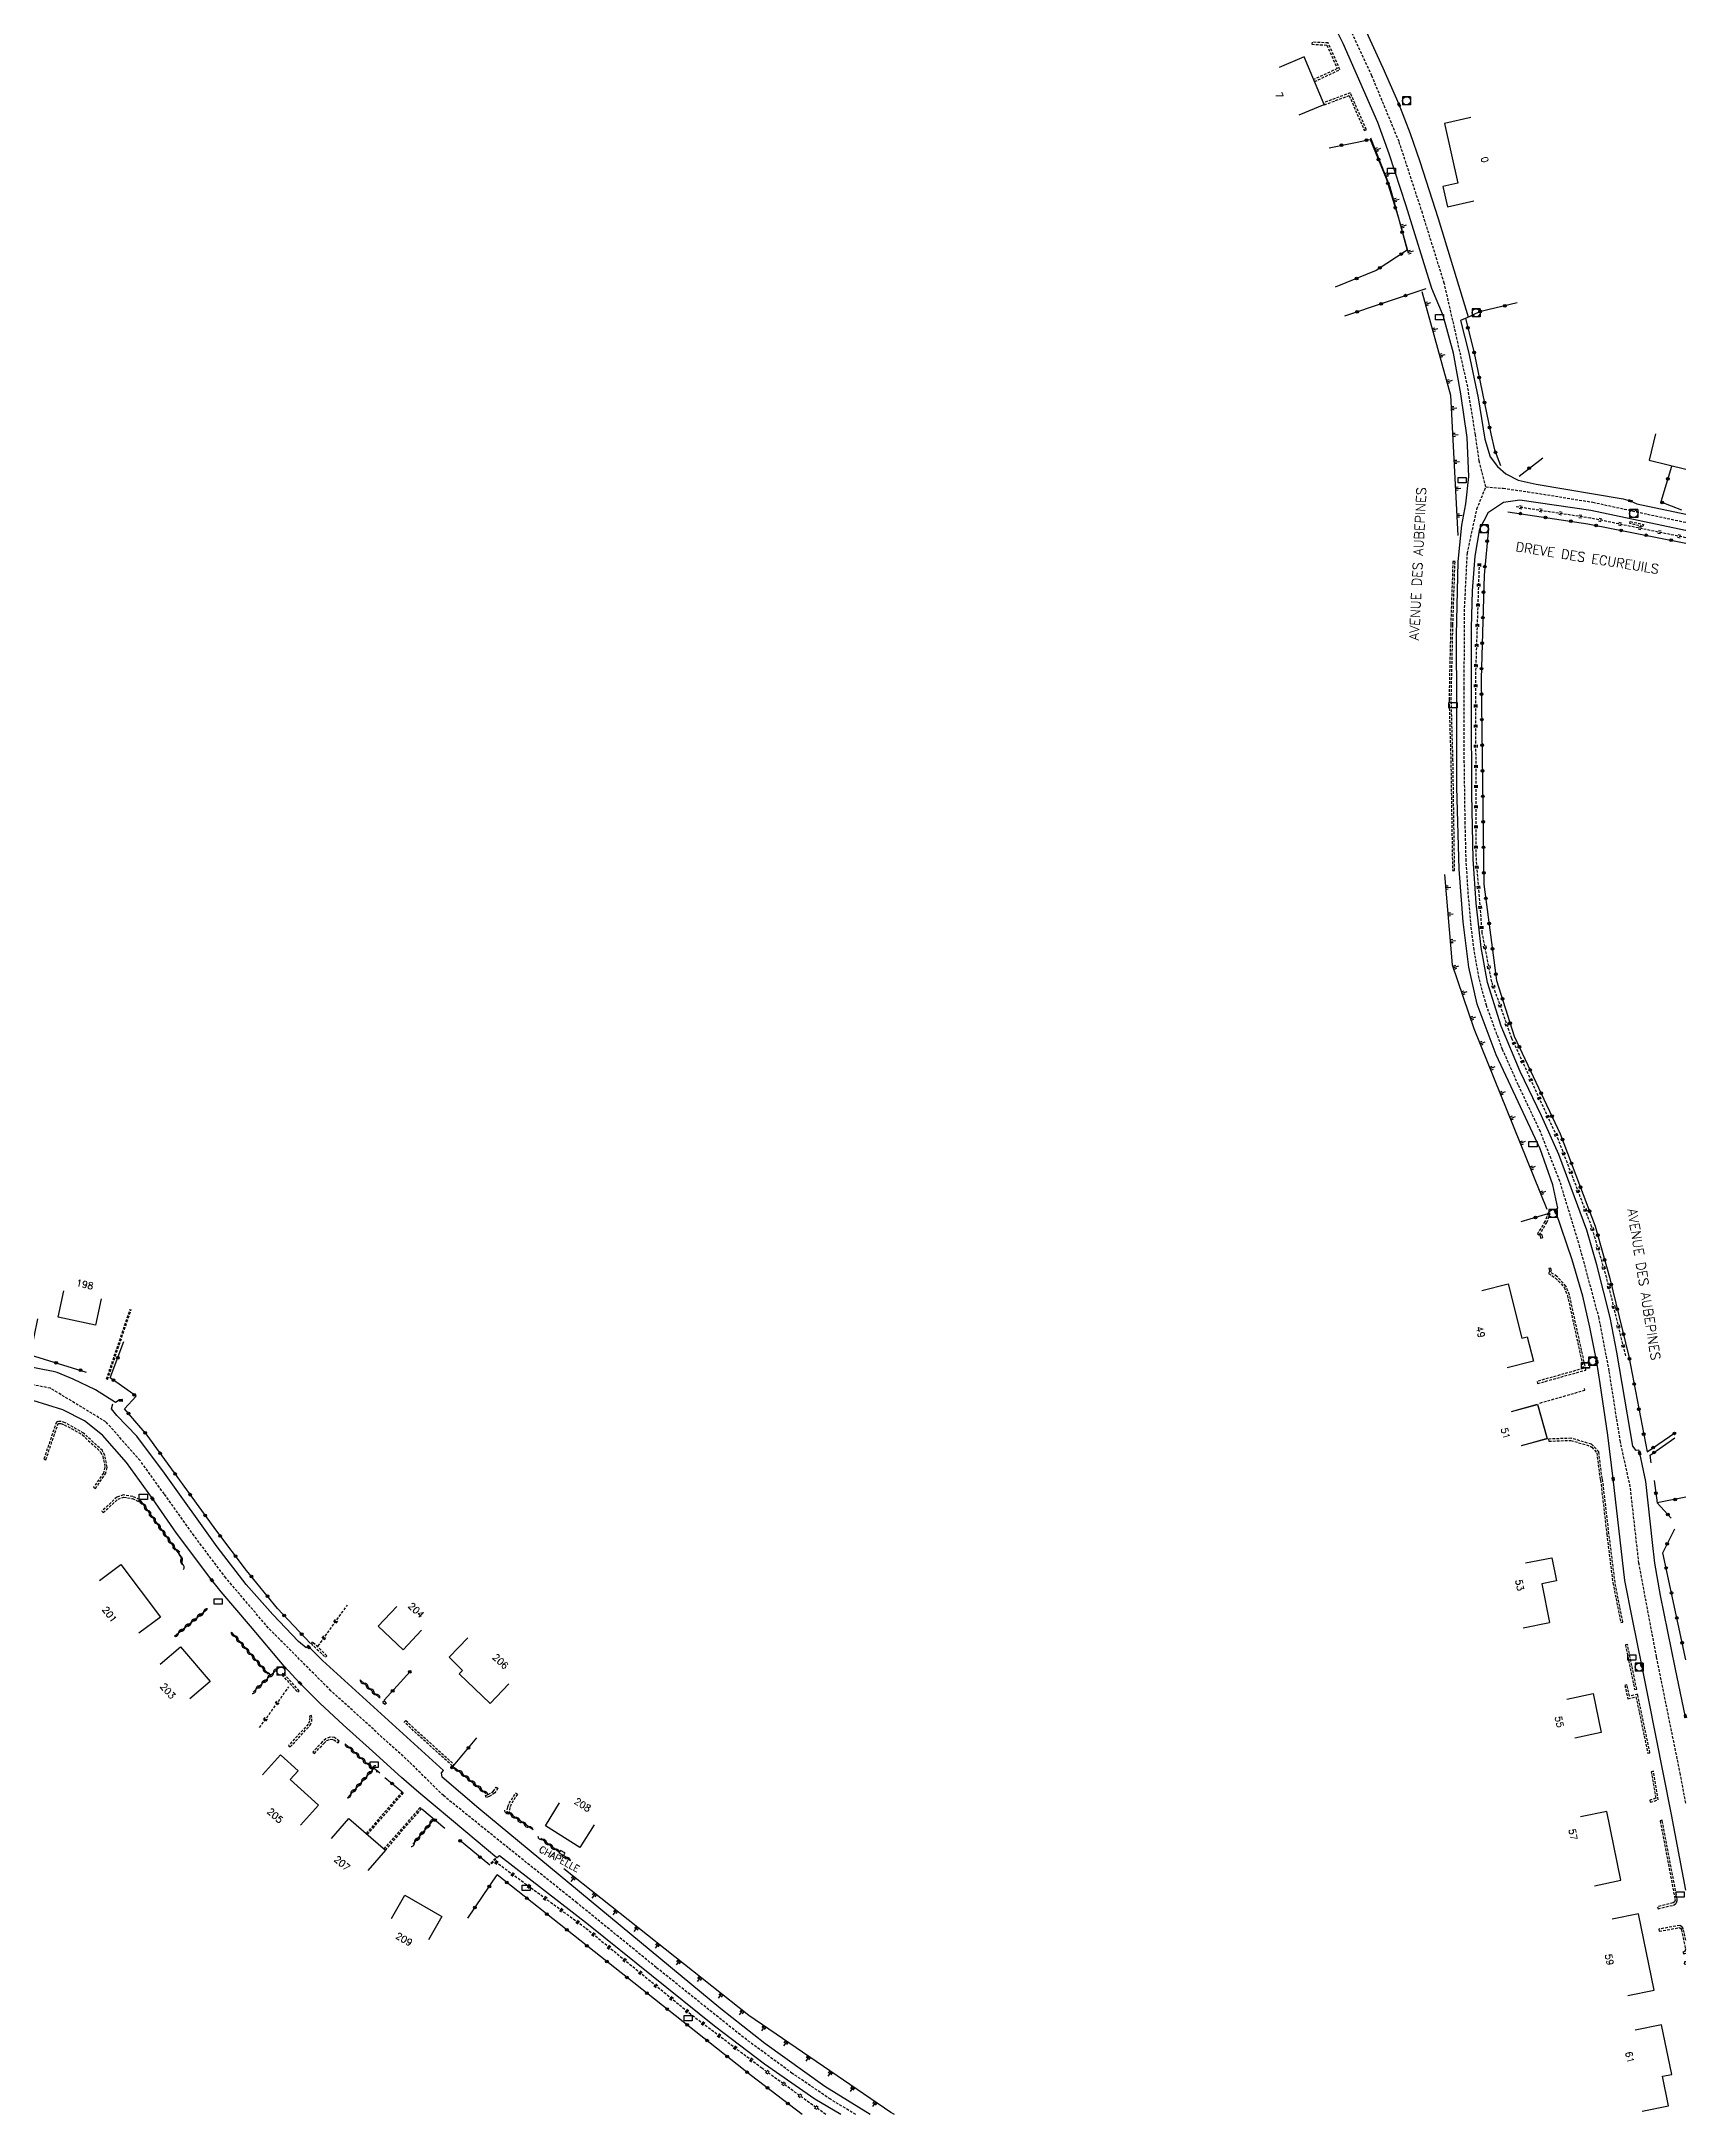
# Model space of a CAD drawing. Header units: millimetres. Extents: x 134000 to 135001, y 143000 to 144000.
# Drawn here: x 134694.1 to 135000.1, y 143000 to 143385.7 of the extents above; entities that cross this region are included whole.
import ezdxf
from ezdxf.enums import TextEntityAlignment as Align

# ---------------------------------------------------------------- set-up
doc = ezdxf.new("R2010")
doc.units = ezdxf.units.MM
doc.linetypes.add('DASHED', pattern=[0.75, 0.5, -0.25])
doc.layers.get('0').update_dxf_attribs({"linetype": 'CONTINUOUS'})
for name, color, linetype in [('W0001', 6, 'DASHED'), ('W0008', 7, 'CONTINUOUS'), ('w0100', 7, 'CONTINUOUS'), ('W0112', 1, 'DASHED'), ('W0211', 2, 'CONTINUOUS'), ('W0220', 5, 'DASHED'), ('W0310', 3, 'CONTINUOUS'), ('W0322', 7, 'CONTINUOUS'), ('w0400', 7, 'CONTINUOUS'), ('W0420', 7, 'CONTINUOUS'), ('W0984', 7, 'CONTINUOUS'), ('W0989', 7, 'CONTINUOUS'), ('W0991', 7, 'CONTINUOUS'), ('W1471', 7, 'CONTINUOUS')]:
    doc.layers.add(name, color=color, linetype=linetype)
doc.styles.get("Standard").update_dxf_attribs({"font": 'romans.shx', "width": 0.85})

# ---------------------------------------------------------------- blocks, each defined once
blk = doc.blocks.new('T400')
at = {"color": 0, "linetype": 'ByBlock', "lineweight": -2}
for p, q in [((-0.15, -0.25), (-0.15, 0.3)), ((-0.15, 0.3), (0.15, 0.3)), ((-0.15, 0.15), (0.15, 0.15)), ((-0.15, 0), (0.15, 0)), ((0.15, 0.3), (0.15, -0.25)), ((-0.15, -0.15), (0.15, -0.15)), ((-0.15, -0.25), (-0.15, -0.3)), ((-0.15, -0.3), (0.15, -0.3)), ((0.15, -0.3), (0.15, -0.25))]:
    blk.add_line(p, q, dxfattribs=at)
blk = doc.blocks.new('T1471')
at = {"color": 0, "linetype": 'Continuous', "flags": 128}
blk.add_lwpolyline([(-0.75, -0.5), (-0.75, 0.5), (0.75, 0.5), (0.75, -0.5), (-0.75, -0.5)], dxfattribs=at)
blk = doc.blocks.new('T420')
for p, q in [((0.75, 0.75), (-0.75, 0.75)), ((-0.75, 0.75), (-0.75, -0.75)), ((0.75, 0.75), (0.75, -0.75)), ((0.75, -0.75), (-0.75, -0.75))]:
    blk.add_line(p, q)
blk.add_ellipse((0, 0), major_axis=(-0.53, 0.53), ratio=1, start_param=3.926991, end_param=10.210176)
blk = doc.blocks.new('t322o')
at = {"color": 0, "linetype": 'Continuous'}
for radius in [0.25, 0.15]:
    blk.add_circle((0, 0), radius, dxfattribs=at)
blk = doc.blocks.new('t211o')
at = {"color": 0, "linetype": 'Continuous'}
for p, q in [((-0.29, 0.5), (-0.29, 0)), ((0, 1), (0, 0)), ((0.29, 0.5), (0.29, 0))]:
    blk.add_line(p, q, dxfattribs=at)
blk = doc.blocks.new('t310o')
at = {"color": 0, "linetype": 'Continuous'}
for centre, start, end in [((-0.5, 0.38), 216.8699, 323.1304), ((0.5, -0.37), 36.8699, 143.1303)]:
    blk.add_arc(centre, 0.625, start, end, dxfattribs=at)
blk = doc.blocks.new('t220o')
at = {"color": 0, "linetype": 'Continuous'}
for p, q in [((-0.25, 0.25), (0.25, 0.25)), ((-0.25, -0.25), (0.25, -0.25))]:
    blk.add_line(p, q, dxfattribs=at)

msp = doc.modelspace()

# ---------------------------------------------------------------- linework, layer by layer
at = {"layer": 'W0001'}
for points in [[(135000, 143057.92), (134999, 143063.27), (134994.55, 143085.17), (134991.27, 143102.6), (134989.67, 143116.82), (134987.83, 143125.15), (134985.75, 143138.37), (134983.87, 143148.17), (134980.3, 143161.41), (134976.58, 143173.64), (134972.94, 143182.88), (134968.84, 143191.59), (134965.9, 143198.16), (134962.91, 143206.32), (134961.55, 143211.43), (134960.61, 143216.7), (134959.99, 143221.82), (134959.54, 143227.07), (134959.14, 143233.25), (134958.96, 143240.16), (134958.8, 143251.47), (134958.77, 143265.33), (134958.86, 143280.35), (134959.36, 143290.48), (134961.14, 143298.71), (134962.8, 143302.82), (134961.58, 143307.62), (134960.85, 143312.58), (134959.43, 143321.46), (134956.99, 143332.36), (134955.07, 143340.72), (134951.02, 143353.74), (134946.66, 143367.07), (134941.6, 143379.32), (134934.36, 143394.9)], [(134962.8, 143302.82), (134966.04, 143302.58), (134970.55, 143301.94), (134982.7, 143299.99), (134992.89, 143297.76), (135000, 143296.25)], [(134845.59, 143000), (134840.87, 143002.84), (134833.78, 143007.66), (134824.71, 143014.34), (134808.47, 143027.37), (134793.73, 143039.37), (134780.93, 143049.6), (134768.87, 143059.33), (134762.51, 143065.64), (134747.95, 143078.84), (134736.32, 143090.52), (134728.4, 143099.84), (134722.51, 143107.67), (134716.95, 143115.46), (134712.44, 143121.69), (134706.09, 143128.88), (134695.76, 143135.14), (134685.3, 143137.16)]]:
    msp.add_lwpolyline(points, dxfattribs=at)
at = {"layer": 'W0008'}
for points in [[(134959.6, 143334.43), (134953.98, 143352.72), (134950.61, 143363.29), (134948.81, 143368.53), (134946.65, 143373.96), (134943.7, 143380.76), (134939.94, 143388.98), (134936.03, 143397.22), (134929.67, 143409.68), (134927.61, 143413.66), (134927.2, 143414.76), (134926.38, 143414.81), (134924.77, 143418.06), (134923.97, 143417.96), (134920.83, 143424.94), (134919.1, 143430.02), (134913.85, 143447.95), (134911.32, 143456.06), (134908.83, 143462.66), (134904.96, 143471.39), (134904.7, 143471.94)], [(135000, 143041.72), (134997.35, 143055.83), (134993, 143077.73), (134991.79, 143083.63), (134990.06, 143092.18), (134988.66, 143099.34), (134986.49, 143118.26), (134985.48, 143126.42), (134984.1, 143136.01), (134983.45, 143140.01), (134982.15, 143146.47), (134980.83, 143152.29), (134978.86, 143159.02), (134975.83, 143167.94), (134975.66, 143168.33), (134976.18, 143168.64), (134975.25, 143172.96), (134972.92, 143179.66), (134968.79, 143188.42), (134964.73, 143197.15), (134961.21, 143206.61), (134959.63, 143213.5), (134958.56, 143221.94), (134957.86, 143231.7), (134957.42, 143246.97), (134957.39, 143262.18), (134957.36, 143275.23), (134957.65, 143288.98), (134958.33, 143295.72), (134959.11, 143299.68), (134959.61, 143304.76), (134959.31, 143312.01), (134958.17, 143320.16), (134956.77, 143327.7), (134954.85, 143334.7), (134952.77, 143339.74), (134947.96, 143355.14), (134944.81, 143364.83), (134942.68, 143370.63), (134936.24, 143385.35), (134933, 143391.93)], [(134959.67, 143334.48), (134958.11, 143333.82), (134959.6, 143327.94), (134961.39, 143319.38), (134962.6, 143311.7), (134963.6, 143308.45), (134965, 143306.62), (134966.51, 143305.29), (134968.83, 143304.1), (134972.18, 143303.34), (134988.35, 143300.59), (134989.68, 143300.22), (134990.88, 143299.7), (135000, 143297.75)], [(135000, 143073.77), (134999.97, 143073.92), (134998.02, 143083.2), (134995.3, 143096.55), (134994.26, 143102.58), (134993.82, 143106.44), (134992.59, 143117.76), (134991.42, 143123.04), (134991.27, 143123.62), (134990.77, 143123.56), (134990.15, 143124.38), (134987.18, 143141.87), (134985.95, 143148.29), (134983.46, 143158.12), (134981.59, 143164.57), (134976.35, 143178.63), (134973.14, 143185.84), (134969.17, 143194.08), (134965.64, 143202.53), (134963.13, 143210.6), (134961.92, 143217.12), (134961.01, 143225.39), (134960.44, 143233.56), (134960.2, 143245.65), (134960.16, 143261.78), (134960.14, 143276.59), (134960.35, 143283.49), (134960.84, 143289.95), (134961.67, 143295.05), (134963.3, 143298.15), (134966.08, 143299.99), (134969.15, 143300.4), (134982.35, 143298.5), (134999.94, 143294.77), (135000, 143294.76)], [(134708.58, 143132.92), (134707.9, 143132.5), (134704.16, 143134.86), (134700.03, 143136.83), (134697.02, 143138.05), (134696.29, 143138.23), (134688.34, 143139.81)], [(134842.83, 143000), (134837.98, 143002.87), (134828.63, 143009.38), (134819.28, 143016.45), (134795.85, 143035.32), (134779.29, 143048.12), (134778.83, 143047.78), (134773.05, 143052.59), (134764.33, 143059.92), (134761.09, 143062.73), (134755.68, 143067.58), (134750.21, 143072.52), (134745.91, 143076.53), (134742.2, 143080.27), (134739.24, 143083.41), (134733.01, 143090.86), (134727.56, 143097.27), (134725.81, 143099.42), (134719.24, 143108.16), (134714.76, 143114.61), (134709.95, 143121.3), (134705.43, 143126.43), (134702.08, 143129.05), (134698.05, 143131.11), (134692.52, 143132.85)], [(134848.28, 143000), (134839.81, 143005.19), (134828.7, 143013.24), (134820.5, 143019.64), (134775.49, 143056.93), (134768.62, 143062.79), (134768.55, 143063.59), (134768.9, 143064.04), (134746.36, 143084.46), (134743.83, 143086.99), (134743.67, 143087.15), (134743.33, 143086.82), (134741.93, 143088.03), (134737.16, 143093.06), (134732.21, 143098.6), (134726.82, 143105.64), (134716.98, 143119.34), (134711.87, 143126.24), (134708.11, 143130.08), (134707.16, 143131.31), (134707.39, 143132.23)]]:
    msp.add_lwpolyline(points, dxfattribs=at)
at = {"layer": 'w0100'}
for p, q in [((134962.08, 143153.3), (134966.93, 143154.54)), ((134966.93, 143154.54), (134969.52, 143144.45)), ((134969.52, 143144.45), (134970.48, 143144.7)), ((134970.48, 143144.7), (134971.64, 143140.2)), ((134971.64, 143140.2), (134966.79, 143138.96)), ((134969.75, 143090.53), (134974.65, 143091.52)), ((134790.68, 143049.14), (134790.39, 143048.66)), ((134791.49, 143048.7), (134790.68, 143049.14)), ((134983, 143042.58), (134987.9, 143043.58))]:
    msp.add_line(p, q, dxfattribs=at)
for points in [[(134928.1, 143372.05), (134932.71, 143373.99), (134928.98, 143382.83), (134924.37, 143380.89)], [(134959.98, 143371.56), (134955.1, 143370.45), (134957.61, 143359.36), (134954.83, 143358.75), (134955.67, 143354.96), (134960.55, 143356.04)], [(134994.39, 143312.68), (134993.18, 143307.83), (135000, 143306.12)], [(134705.23, 143151.75), (134704.18, 143146.86), (134697.24, 143148.35), (134698.29, 143153.24)], [(134967.59, 143130.8), (134972.4, 143132.17), (134974.22, 143125.76), (134969.41, 143124.39)], [(134967.6, 143130.78), (134972.42, 143132.12), (134974.2, 143125.73), (134969.39, 143124.39)], [(134970.18, 143102.63), (134975.08, 143103.61), (134975.94, 143099.3), (134973.2, 143098.75), (134974.65, 143091.52)], [(134704.88, 143099.36), (134708.89, 143102.35), (134716.22, 143092.54), (134712.21, 143089.55)], [(134760.2, 143094.5), (134756.77, 143090.87), (134761.39, 143086.49), (134764.83, 143090.12)], [(134781.02, 143080.11), (134777.58, 143076.48), (134771.79, 143081.99), (134772.41, 143082.64), (134769.92, 143085.11), (134773.44, 143088.67)], [(134716.16, 143083.79), (134719.95, 143087.05), (134725.51, 143080.59), (134721.72, 143077.33)], [(134977.85, 143077.31), (134982.75, 143078.32), (134984.25, 143071.07), (134979.36, 143070.05)], [(134735.23, 143063.21), (134738.59, 143066.92), (134741.88, 143063.94), (134740.37, 143062.33), (134745.63, 143057.56), (134742.27, 143053.85)], [(134796.95, 143053.91), (134794.28, 143049.68), (134787.84, 143053.74), (134790.5, 143057.97)], [(134748.03, 143051.33), (134751.3, 143055.11), (134758.12, 143049.21), (134754.85, 143045.43)], [(134987.9, 143043.58), (134985.29, 143056.38), (134980.39, 143055.38)], [(134791.49, 143048.7), (134791.2, 143048.22), (134790.39, 143048.66)], [(134759.2, 143036.48), (134761.69, 143040.82), (134768.61, 143036.84), (134766.12, 143032.51)], [(134989.2, 143022.15), (134994.1, 143023.16), (134991.19, 143037.33), (134986.29, 143036.32)], [(134991.91, 143000.63), (134996.8, 143001.64), (134995.67, 143007.12), (134997.38, 143007.48), (134995.47, 143016.68), (134990.57, 143015.67)]]:
    msp.add_lwpolyline(points, dxfattribs=at)
at = {"layer": 'W0112'}
for p, q in [((134933.48, 143385.43), (134930.47, 143385.58)), ((134937.59, 143376.14), (134932.6, 143374.32)), ((134940.57, 143369.31), (134937.59, 143376.14)), ((134989.68, 143296.4), (134992.11, 143295.86)), ((134992.11, 143295.86), (134992.02, 143295.47)), ((134956.67, 143277.18), (134957.07, 143288.97)), ((134972.74, 143163.65), (134974.15, 143165.95)), ((134974.15, 143165.95), (134974.77, 143167.63)), ((134973.24, 143163.72), (134972.86, 143163.62)), ((134973.39, 143163.17), (134973.24, 143163.72)), ((134974.91, 143157.48), (134974.52, 143157.39)), ((134976.03, 143155.94), (134974.67, 143156.83)), ((134975.03, 143156.95), (134974.91, 143157.48)), ((134706.4, 143136.78), (134710.8, 143149.76)), ((134696.89, 143128.84), (134694.54, 143121.96)), ((134978.68, 143125.83), (134974.47, 143125.68)), ((134708.15, 143114.88), (134705.33, 143112.29)), ((134744.25, 143087.64), (134746.92, 143085.08)), ((134989.15, 143087.47), (134988.76, 143087.39)), ((134990.86, 143079.17), (134989.15, 143087.47)), ((134746.92, 143085.08), (134747.2, 143085.37)), ((134739.08, 143082.1), (134738.79, 143081.83)), ((134742.07, 143078.86), (134739.08, 143082.1)), ((134989.54, 143077.83), (134989.04, 143079.94)), ((134757.56, 143076.7), (134757.84, 143076.98)), ((134757.99, 143076.27), (134757.56, 143076.7)), ((134744.41, 143073.88), (134744.34, 143074.22)), ((134761.59, 143073.01), (134761.86, 143073.31)), ((134770.55, 143064.84), (134761.59, 143073.01)), ((134746.33, 143069.32), (134744.59, 143067.42)), ((134994.87, 143058.56), (134993.96, 143063.86)), ((134761.2, 143060.05), (134754.54, 143052.32)), ((134764.54, 143057.13), (134757.87, 143049.48)), ((134777.38, 143059.16), (134776.84, 143058.98)), ((134781.13, 143057.91), (134782.3, 143059.83)), ((134993.4, 143058.11), (134994.87, 143058.56)), ((134998.38, 143040.14), (134995.61, 143054.74)), ((134777.71, 143046.76), (134777.86, 143046.68)), ((134777.86, 143046.68), (134778.66, 143047.55)), ((134998.87, 143035.19), (134994.99, 143034.49)), ((135000, 143028.4), (134999.73, 143028.41))]:
    msp.add_line(p, q, dxfattribs=at)
for points in [[(134930.47, 143385.58), (134930.45, 143385.18), (134933.22, 143385.04), (134935.15, 143380.66)], [(134930.94, 143378.26), (134935.67, 143380.46), (134933.48, 143385.43)], [(134935.15, 143380.66), (134930.77, 143378.62), (134930.94, 143378.26)], [(134932.6, 143374.32), (134932.74, 143373.94), (134937.37, 143375.64)], [(134937.37, 143375.64), (134940.2, 143369.15), (134940.57, 143369.31)], [(134992.02, 143295.47), (134989.59, 143296.01), (134989.68, 143296.4)], [(134957.07, 143288.97), (134956.67, 143288.98), (134956.27, 143277.19), (134955.95, 143263.19), (134956.29, 143251.89)], [(134956.99, 143231.46), (134956.69, 143251.9), (134956.36, 143263.19), (134956.67, 143277.18)], [(134956.29, 143251.89), (134956.6, 143231.45), (134956.99, 143231.46)], [(134973.79, 143166.13), (134972.4, 143163.86), (134972.74, 143163.65)], [(134974.77, 143167.63), (134974.39, 143167.77), (134973.79, 143166.13)], [(134972.86, 143163.62), (134973, 143163.07), (134973.39, 143163.17)], [(134974.67, 143156.83), (134974.45, 143156.49), (134975.77, 143155.64), (134977.35, 143153.92), (134977.97, 143152.41), (134980.94, 143138.81)], [(134974.52, 143157.39), (134974.64, 143156.85), (134975.03, 143156.95)], [(134972.42, 143136.01), (134981.42, 143138.52), (134978.35, 143152.53), (134977.69, 143154.13), (134976.03, 143155.94)], [(134706.4, 143136.78), (134706.21, 143136.87), (134710.61, 143149.85)], [(134980.94, 143138.81), (134972.32, 143136.4), (134972.42, 143136.01)], [(134972.87, 143132.38), (134981.21, 143134.77), (134981.13, 143135.06)], [(134694.54, 143121.96), (134694.92, 143121.83), (134697.22, 143128.56), (134697.22, 143128.56), (134697.73, 143128.55), (134698.35, 143128.35), (134701.72, 143126.47), (134705.11, 143123.27), (134705.51, 143122.52), (134705.92, 143120.45), (134705.62, 143119.35)], [(134704.14, 143116.48), (134705.99, 143119.18), (134706.33, 143120.44), (134705.89, 143122.66), (134705.43, 143123.52), (134701.95, 143126.79), (134698.51, 143128.71), (134697.79, 143128.94), (134697.14, 143128.96), (134696.89, 143128.84)], [(134974.47, 143125.68), (134974.49, 143125.28), (134978.63, 143125.43), (134982.23, 143124.37), (134982.5, 143124.14), (134983.43, 143123.11), (134984.06, 143118.02), (134984.15, 143118), (134985.3, 143107.99), (134986.44, 143098.93)], [(134988.29, 143091.61), (134986.83, 143099), (134985.7, 143108.04), (134984.51, 143118.31), (134984.42, 143118.33), (134983.81, 143123.28), (134982.78, 143124.43), (134982.43, 143124.73), (134978.68, 143125.83)], [(134705.62, 143119.35), (134703.81, 143116.7), (134704.14, 143116.48)], [(134705.33, 143112.29), (134705.6, 143112), (134708.36, 143114.52), (134709.4, 143114.87), (134710.99, 143114.61)], [(134712.34, 143114.43), (134711.11, 143115), (134709.36, 143115.28), (134708.15, 143114.88)], [(134710.99, 143114.61), (134712.17, 143114.07), (134712.34, 143114.43)], [(134986.44, 143098.93), (134987.9, 143091.53), (134988.29, 143091.61)], [(134747.2, 143085.37), (134744.53, 143087.93), (134744.25, 143087.64)], [(134988.76, 143087.39), (134990.47, 143079.09), (134990.86, 143079.17)], [(134738.79, 143081.83), (134741.77, 143078.59), (134742.07, 143078.86)], [(134989.04, 143079.94), (134988.65, 143079.85), (134989.24, 143077.34), (134990.73, 143077.71)], [(134757.84, 143076.98), (134758.27, 143076.55), (134757.99, 143076.27)], [(134993.32, 143067.32), (134991.04, 143078.2), (134989.54, 143077.83)], [(134990.73, 143077.71), (134992.93, 143067.24), (134993.32, 143067.32)], [(134743.74, 143072.65), (134740.08, 143068.66), (134740.38, 143068.39)], [(134740.38, 143068.39), (134744.08, 143072.43), (134744.39, 143073.13), (134744.41, 143073.88)], [(134744.34, 143074.22), (134743.95, 143074.14), (134744.01, 143073.85), (134743.99, 143073.22), (134743.74, 143072.65)], [(134761.86, 143073.31), (134770.82, 143065.14), (134770.55, 143064.84)], [(134744.59, 143067.42), (134744.89, 143067.15), (134746.61, 143069.04), (134747.19, 143069.58), (134747.83, 143069.81), (134748.46, 143069.78)], [(134749.51, 143069.47), (134748.6, 143070.17), (134747.78, 143070.21), (134746.98, 143069.93), (134746.33, 143069.32)], [(134748.46, 143069.78), (134749.27, 143069.15), (134749.51, 143069.47)], [(134779.03, 143060.71), (134778.43, 143059.83), (134777.38, 143059.16)], [(134778.14, 143060.12), (134778.7, 143060.94), (134779.03, 143060.71)], [(134993.96, 143063.86), (134993.57, 143063.79), (134994.42, 143058.84)], [(134761.2, 143060.05), (134761.42, 143059.87), (134754.76, 143052.15)], [(134764.54, 143057.13), (134764.77, 143056.92), (134758.09, 143049.27)], [(134776.84, 143058.98), (134776.72, 143059.36), (134777.21, 143059.52), (134778.14, 143060.12)], [(134780.63, 143055.97), (134780.85, 143057.27), (134781.13, 143057.91)], [(134781.23, 143057.15), (134781.02, 143055.9), (134780.63, 143055.97)], [(134782.3, 143059.83), (134782.64, 143059.62), (134781.48, 143057.72), (134781.23, 143057.15)], [(134994.42, 143058.84), (134993.29, 143058.49), (134993.4, 143058.11)], [(134995.61, 143054.74), (134995.22, 143054.66), (134997.98, 143040.08), (134998, 143039.89), (134997.9, 143039.6), (134997.62, 143039.36)], [(134777.71, 143046.76), (134778.52, 143047.64), (134778.66, 143047.55)], [(134997.62, 143039.36), (134994.73, 143038.65), (134994.83, 143038.26)], [(134994.83, 143038.26), (134997.81, 143039), (134998.24, 143039.37), (134998.41, 143039.85), (134998.38, 143040.14)], [(134994.99, 143034.49), (134995.06, 143034.1), (134998.79, 143034.77), (134999.06, 143034.6), (134999.18, 143034.4), (134999.92, 143030.86), (134999.87, 143030.53), (134999.73, 143030.35)], [(135000, 143032.43), (134999.56, 143034.55), (134999.35, 143034.89), (134998.87, 143035.19)], [(134999.73, 143030.35), (134999.47, 143030.23), (134999.63, 143029.87)], [(134999.63, 143029.87), (134999.99, 143030.03), (135000, 143030.04)], [(134999.73, 143028.41), (134999.72, 143028.01), (135000, 143028)]]:
    msp.add_lwpolyline(points, dxfattribs=at)
at = {"layer": 'W0211'}
for points in [[(134941.32, 143367.76), (134944.97, 143358.68), (134948.36, 143346.41)], [(134950.88, 143339.21), (134956.25, 143319.9), (134957.59, 143293.77)], [(134955.08, 143230.73), (134956.56, 143213.93), (134960.54, 143202.04), (134974.13, 143168.47)], [(134852.78, 143000), (134852.1, 143000.36), (134825.72, 143018.45), (134791.27, 143045.73)]]:
    msp.add_lwpolyline(points, dxfattribs=at)
at = {"layer": 'W0220'}
for p, q in [((134745.58, 143087.18), (134751.02, 143094.77)), ((134734.69, 143072), (134740.13, 143079.6))]:
    msp.add_line(p, q, dxfattribs=at)
for points in [[(135000, 143293.37), (134982.27, 143297.03), (134968.4, 143299.14)], [(134988.82, 143141.17), (134985.29, 143155.7), (134982.52, 143165.13), (134976.32, 143181.35), (134967.63, 143200.23), (134963.91, 143210.73), (134962.14, 143219.86), (134961.01, 143234.12), (134960.94, 143267.93), (134961.62, 143288.59)], [(134840.01, 143000), (134828.14, 143008.6), (134814.93, 143018.59), (134795.25, 143034.72), (134778.36, 143047.14)]]:
    msp.add_lwpolyline(points, dxfattribs=at)
at = {"layer": 'W0310'}
for p, q in [((134718.85, 143088.98), (134724.93, 143094)), ((134729.39, 143089.77), (134736.25, 143081.94)), ((134737.96, 143082.88), (134733.51, 143078.58)), ((134753.39, 143080.85), (134757, 143077.55)), ((134750.58, 143068.98), (134755.79, 143064.29)), ((134751.01, 143058.92), (134755.79, 143064.29)), ((134770.95, 143064.56), (134776.85, 143059.71)), ((134767.01, 143054.88), (134763.21, 143050.28)), ((134785.55, 143052.95), (134780.81, 143056.25)), ((134790.45, 143048.76), (134787.01, 143051.37)), ((134792.51, 143047.21), (134791.2, 143048.2))]:
    msp.add_line(p, q, dxfattribs=at)
msp.add_lwpolyline([(134712.38, 143114.39), (134719.98, 143103.91), (134720.34, 143102.23)], dxfattribs=at)
at = {"layer": 'W0322'}
for p, q in [((134936.6, 143334.64), (134951.73, 143339.73)), ((134969.01, 143304.84), (134973.38, 143308.27)), ((134974.32, 143167.57), (134969.3, 143166.11)), ((135000, 143114.84), (134994.7, 143113.79)), ((134757.85, 143077.08), (134762.68, 143082.46)), ((134775.04, 143070.06), (134770.41, 143064.51)), ((134757.03, 143063.5), (134755.7, 143064.61)), ((134761.15, 143060.05), (134758.01, 143062.67)), ((134769.14, 143053.25), (134764.88, 143056.81)), ((134777.5, 143046.4), (134771.87, 143051.05)), ((134773.42, 143036.53), (134778.88, 143044.57))]:
    msp.add_line(p, q, dxfattribs=at)
for points in [[(134933.64, 143365.95), (134941.31, 143367.5), (134944.29, 143360.19), (134946.5, 143353.06), (134948.15, 143346.85), (134942.39, 143343.12), (134934.8, 143340)], [(134968.65, 143337.06), (134961.6, 143335.42), (134959.02, 143334.14), (134960.58, 143328.03), (134963.76, 143312.69), (134964.41, 143309.7), (134965.55, 143306.79)], [(134997.35, 143306.61), (134995.38, 143300.04), (134999.2, 143298.57)], [(134966.87, 143298.22), (134981.8, 143295.95), (135000, 143292.39)], [(134963.27, 143295.1), (134962.46, 143286.39), (134961.95, 143267.13), (134962.43, 143228.94), (134964.81, 143211.01), (134968.1, 143200.62), (134976.65, 143182.49), (134983.17, 143165.27), (134985.8, 143155.79), (134989.42, 143141.02), (134992.79, 143123.3), (134997.99, 143126.82)], [(134693.39, 143148.06), (134692.03, 143141.33), (134702.43, 143138.15)], [(134744.14, 143087.67), (134737.99, 143094.16), (134732.26, 143101.21), (134726.7, 143108.51), (134713.79, 143126.38), (134709.57, 143131.29), (134711.73, 143133.63), (134706.87, 143137.05), (134709.43, 143143.84)], [(134993.58, 143121.23), (134993.38, 143122.7), (134997.99, 143125.89)], [(134994.13, 143117.95), (134994.7, 143113.79), (134997.26, 143110.97)], [(135000, 143084.59), (134995.7, 143104.52), (134997.93, 143108.97)], [(134835.64, 143000), (134826.2, 143007.22), (134778.88, 143044.57)]]:
    msp.add_lwpolyline(points, dxfattribs=at)

# ---------------------------------------------------------------- block references
at = {"layer": 'W0211'}
for p, rotation in [((134942.25, 143365.44), 291.8993092263644), ((134944.11, 143360.8), 291.8993092263644), ((134945.69, 143356.07), 285.4579295147152), ((134947.02, 143351.25), 285.4579295147152), ((134948.35, 143346.43), 285.4579295147152), ((134951.55, 143336.8), 285.5609149407633), ((134952.89, 143331.98), 285.5609149407633), ((134954.23, 143327.16), 285.5609149407633), ((134955.57, 143322.35), 285.5609149407633), ((134956.38, 143317.44), 272.9334598278516), ((134956.64, 143312.45), 272.9334598278516), ((134956.89, 143307.46), 272.9334598278516), ((134957.15, 143302.46), 272.9334598278516), ((134957.4, 143297.47), 272.9334598278516), ((134955.3, 143228.24), 275.0397620832074), ((134955.73, 143223.26), 275.0397620832074), ((134956.17, 143218.28), 275.0397620832074), ((134956.76, 143213.33), 288.4970459720719), ((134958.34, 143208.59), 288.4970459720719), ((134959.93, 143203.85), 288.4970459720719), ((134961.7, 143199.17), 292.0520549992676), ((134963.57, 143194.54), 292.0520549992676), ((134965.45, 143189.91), 292.0520549992676), ((134967.33, 143185.27), 292.0520549992676), ((134969.2, 143180.64), 292.0520549992676), ((134971.08, 143176), 292.0520549992676), ((134972.96, 143171.37), 292.0520549992676), ((134793.26, 143044.16), 141.6164507970126), ((134797.17, 143041.06), 141.6164507970126), ((134801.09, 143037.95), 141.6164507970126), ((134805.01, 143034.85), 141.6164507970126), ((134808.93, 143031.75), 141.6164507970126), ((134812.85, 143028.64), 141.6164507970126), ((134816.77, 143025.54), 141.6164507970126), ((134820.69, 143022.43), 141.6164507970126), ((134824.61, 143019.33), 141.6164507970126), ((134828.67, 143016.42), 145.5671907142175), ((134832.8, 143013.59), 145.5671907142175), ((134836.92, 143010.77), 145.5671907142175), ((134841.05, 143007.94), 145.5671907142175), ((134845.17, 143005.11), 145.5671907142175), ((134849.3, 143002.29), 145.5671907142175)]:
    msp.add_blockref('t211o', p, dxfattribs=dict(at, rotation=rotation))
at = {"layer": 'W0220'}
for p, rotation in [((134969.28, 143299), 171.3563976543946), ((134972.99, 143298.44), 171.3563976543946), ((134976.69, 143297.88), 171.3563976543946), ((134980.4, 143297.31), 171.3563976543946), ((134984.09, 143296.65), 168.3463439609182), ((134987.76, 143295.9), 168.3463439609182), ((134991.44, 143295.14), 168.3463439609182), ((134995.11, 143294.38), 168.3463439609182), ((134998.78, 143293.62), 168.3463439609182), ((134961.61, 143288.31), 88.11815322844805), ((134961.49, 143284.56), 88.11815322844805), ((134961.37, 143280.81), 88.11815322844805), ((134961.24, 143277.06), 88.11815322844805), ((134961.12, 143273.32), 88.11815322844805), ((134961, 143269.57), 88.11815322844805), ((134960.95, 143265.82), 90.11872792943016), ((134960.96, 143262.07), 90.11872792943016), ((134960.96, 143258.32), 90.11872792943016), ((134960.97, 143254.57), 90.11872792943016), ((134960.98, 143250.82), 90.11872792943016), ((134960.99, 143247.07), 90.11872792943016), ((134960.99, 143243.32), 90.11872792943016), ((134961, 143239.57), 90.11872792943016), ((134961.01, 143235.82), 90.11872792943016), ((134961.17, 143232.08), 94.49653895647215), ((134961.47, 143228.34), 94.49653895647215), ((134961.76, 143224.6), 94.49653895647215), ((134962.06, 143220.86), 94.49653895647215), ((134962.66, 143217.16), 101.0128310261067), ((134963.38, 143213.48), 101.0128310261067), ((134964.23, 143209.84), 109.484078691754), ((134965.48, 143206.3), 109.484078691754), ((134966.73, 143202.77), 109.484078691754), ((134968.07, 143199.27), 114.7044226737302), ((134969.64, 143195.86), 114.7044226737302), ((134971.2, 143192.45), 114.7044226737302), ((134972.77, 143189.05), 114.7044226737302), ((134974.34, 143185.64), 114.7044226737302), ((134975.91, 143182.23), 114.7044226737302), ((134977.31, 143178.76), 110.9314282837219), ((134978.65, 143175.26), 110.9314282837219), ((134979.98, 143171.75), 110.9314282837219), ((134981.33, 143168.25), 110.9314282837219), ((134982.63, 143164.74), 106.3737459330458), ((134983.69, 143161.14), 106.3737459330458), ((134984.75, 143157.54), 106.3737459330458), ((134985.72, 143153.92), 103.6468819670587), ((134986.61, 143150.28), 103.6468819670587), ((134987.49, 143146.63), 103.6468819670587), ((134988.38, 143142.99), 103.6468819670587), ((134748.86, 143091.75), 54.36806627588454), ((134746.67, 143088.7), 54.36806627588454), ((134737.97, 143076.57), 54.37532397218051), ((134735.78, 143073.53), 54.37532397218051), ((134778.74, 143046.86), 143.6694819453421), ((134781.76, 143044.64), 143.6694819453421), ((134784.78, 143042.42), 143.6694819453421), ((134787.8, 143040.2), 143.6694819453421), ((134790.82, 143037.98), 143.6694819453421), ((134793.85, 143035.76), 143.6694819453421), ((134796.8, 143033.45), 140.6576551817538), ((134799.7, 143031.08), 140.6576551817538), ((134802.6, 143028.7), 140.6576551817538), ((134805.5, 143026.32), 140.6576551817538), ((134808.4, 143023.94), 140.6576551817538), ((134811.3, 143021.57), 140.6576551817538), ((134814.2, 143019.19), 140.6576551817538), ((134817.17, 143016.9), 142.9025170073346), ((134820.16, 143014.64), 142.9025170073346), ((134823.15, 143012.37), 142.9025170073346), ((134826.14, 143010.11), 142.9025170073346), ((134829.15, 143007.87), 144.0727656674749), ((134832.19, 143005.67), 144.0727656674749), ((134835.22, 143003.47), 144.0727656674749), ((134838.26, 143001.27), 144.0727656674749)]:
    msp.add_blockref('t220o', p, dxfattribs=dict(at, rotation=rotation))
at = {"layer": 'W0310'}
for p, rotation in [((134712.97, 143113.58), 305.9495965341339), ((134713.85, 143112.37), 305.9495965341339), ((134714.73, 143111.15), 305.9495965341339), ((134715.61, 143109.94), 305.9495965341339), ((134716.49, 143108.73), 305.9495965341339), ((134717.37, 143107.51), 305.9495965341339), ((134718.25, 143106.3), 305.9495965341339), ((134719.13, 143105.08), 305.9495965341339), ((134719.99, 143103.86), 281.9591913357581), ((134720.3, 143102.39), 281.9591913357581), ((134720.78, 143090.57), 39.59992191932263), ((134721.94, 143091.53), 39.59992191932263), ((134723.09, 143092.48), 39.59992191932263), ((134724.25, 143093.44), 39.59992191932263), ((134719.62, 143089.61), 39.59992191932263), ((134730.05, 143089.02), 311.2133079966158), ((134731.04, 143087.89), 311.2133079966158), ((134732.02, 143086.76), 311.2133079966158), ((134733.01, 143085.63), 311.2133079966158), ((134734, 143084.51), 311.2133079966158), ((134734.99, 143083.38), 311.2133079966158), ((134734.01, 143079.06), 224.0517546201058), ((134735.09, 143080.1), 224.0517546201058), ((134735.98, 143082.25), 311.2133079966158), ((134736.17, 143081.14), 224.0517546201058), ((134737.24, 143082.19), 224.0517546201058), ((134754.13, 143080.18), 317.5299862086184), ((134755.24, 143079.17), 317.5299862086184), ((134756.34, 143078.15), 317.5299862086184), ((134751.32, 143068.31), 318.0618901484127), ((134752.43, 143067.31), 318.0618901484127), ((134753.55, 143066.31), 318.0618901484127), ((134754.67, 143065.3), 318.0618901484127), ((134755.67, 143064.15), 48.31018190819578), ((134755.78, 143064.3), 318.0618901484127), ((134771.73, 143063.92), 320.6108184020796), ((134751.68, 143059.67), 48.31018190819578), ((134752.68, 143060.79), 48.31018190819578), ((134753.67, 143061.91), 48.31018190819578), ((134754.67, 143063.03), 48.31018190819578), ((134772.89, 143062.97), 320.6108184020796), ((134774.05, 143062.02), 320.6108184020796), ((134775.2, 143061.07), 320.6108184020796), ((134776.36, 143060.11), 320.6108184020796), ((134781.04, 143056.09), 145.1686545186747), ((134764.46, 143051.8), 230.4254593001187), ((134765.42, 143052.95), 230.4254593001187), ((134766.38, 143054.11), 230.4254593001187), ((134782.27, 143055.23), 145.1686545186747), ((134783.5, 143054.38), 145.1686545186747), ((134784.73, 143053.52), 145.1686545186747), ((134763.51, 143050.64), 230.4254593001187), ((134787.27, 143051.18), 142.862122904439), ((134788.46, 143050.27), 142.862122904439), ((134789.66, 143049.37), 142.862122904439), ((134791.71, 143047.81), 142.8733814645953)]:
    msp.add_blockref('t310o', p, dxfattribs=dict(at, rotation=rotation))
at = {"layer": 'W0322'}
for p, rotation in [((134935.96, 143366.42), 11.3688501974508), ((134940.62, 143367.36), 11.3688501974508), ((134942.84, 143363.74), 292.2016334349763), ((134944.56, 143359.32), 287.2137548075029), ((134945.96, 143354.78), 287.2137548075029), ((134947.25, 143350.21), 284.8732927411721), ((134947.08, 143346.16), 212.9465118533972), ((134943.1, 143343.58), 212.9465118533972), ((134938.77, 143341.63), 202.3289648771435), ((134947.85, 143338.42), 18.57897072526245), ((134938.85, 143335.4), 18.57897072526245), ((134943.35, 143336.91), 18.57897072526245), ((134961.72, 143335.45), 193.1167439020423), ((134966.34, 143336.52), 193.1167439020423), ((134959.45, 143332.45), 284.3136555402094), ((134960.62, 143327.84), 281.7288482080314), ((134961.58, 143323.19), 281.7288482080314), ((134962.55, 143318.54), 281.7288482080314), ((134963.51, 143313.89), 281.7288482080314), ((134964.58, 143309.27), 291.4709462328287), ((134970.88, 143306.3), 38.13107735947696), ((134996.67, 143304.34), 253.3064034877513), ((134995.62, 143299.94), 339.0407774714147), ((134969.22, 143297.86), 351.3501704394754), ((134973.91, 143297.15), 351.3501704394754), ((134978.61, 143296.44), 351.3501704394754), ((134983.3, 143295.66), 348.9328028959575), ((134963.05, 143292.73), 264.7534195833657), ((134987.96, 143294.75), 348.9328028959575), ((134992.62, 143293.83), 348.9328028959575), ((134997.28, 143292.92), 348.9328028959575), ((134962.61, 143288), 264.7534195833657), ((134962.38, 143283.26), 268.4590145768124), ((134962.25, 143278.51), 268.4590145768124), ((134962.12, 143273.76), 268.4590145768124), ((134962, 143269.02), 268.4590145768124), ((134961.98, 143264.27), 270.7321336650759), ((134962.04, 143259.52), 270.7321336650759), ((134962.11, 143254.77), 270.7321336650759), ((134962.17, 143250.02), 270.7321336650759), ((134962.23, 143245.27), 270.7321336650759), ((134962.29, 143240.52), 270.7321336650759), ((134962.35, 143235.77), 270.7321336650759), ((134962.41, 143231.02), 270.7321336650759), ((134962.79, 143226.29), 277.5486442256994), ((134963.41, 143221.58), 277.5486442256994), ((134964.03, 143216.88), 277.5486442256994), ((134964.66, 143212.17), 277.5486442256994), ((134965.89, 143207.59), 287.5490152746103), ((134967.33, 143203.06), 287.5490152746103), ((134969.03, 143198.64), 295.2498033094811), ((134971.06, 143194.35), 295.2498033094811), ((134973.08, 143190.05), 295.2498033094811), ((134975.11, 143185.75), 295.2498033094811), ((134977.05, 143181.42), 290.7464998977803), ((134978.73, 143176.98), 290.7464998977803), ((134980.42, 143172.54), 290.7464998977803), ((134982.1, 143168.1), 290.7464998977803), ((134972.04, 143166.91), 196.1994800338583), ((134983.63, 143163.61), 285.5058303945326), ((134984.9, 143159.03), 285.5058303945326), ((134986.13, 143154.44), 283.761938050896), ((134987.26, 143149.83), 283.761938050896), ((134988.39, 143145.21), 283.761938050896), ((134696.82, 143139.86), 343.0170653858728), ((134701.36, 143138.48), 343.0170653858728), ((134708.29, 143140.81), 69.30255810417636), ((134989.5, 143140.6), 280.7617703844335), ((134707.48, 143136.63), 144.8690313791049), ((134711.36, 143133.9), 144.8690313791049), ((134990.39, 143135.93), 280.7617703844335), ((134710.29, 143130.45), 130.694507463703), ((134991.27, 143131.26), 280.7617703844335), ((134713.38, 143126.85), 130.694507463703), ((134992.16, 143126.6), 280.7617703844335), ((134997.87, 143126.74), 34.0767857986516), ((134716.2, 143123.03), 125.8540671663622), ((134993.94, 143124.08), 34.0767857986516), ((134994.11, 143123.2), 34.67451635256685), ((134718.99, 143119.18), 125.8540671663622), ((134721.77, 143115.33), 125.8540671663622), ((134994.45, 143115.6), 277.7308955670653), ((134998.05, 143114.45), 191.2809445806957), ((134724.55, 143111.48), 125.8540671663622), ((134996.66, 143111.62), 312.2564058020139), ((134727.36, 143107.65), 127.2850501205085), ((134730.23, 143103.87), 127.2850501205085), ((134996.53, 143106.17), 63.46573305188911), ((134733.15, 143100.12), 129.1087420830848), ((134996.32, 143101.68), 102.1621765386816), ((134736.14, 143096.43), 129.1087420830848), ((134997.32, 143097.04), 102.1621765386816), ((134739.24, 143092.84), 133.4650742033891), ((134998.32, 143092.39), 102.1621765386816), ((134742.51, 143089.39), 133.4650742033891), ((134999.32, 143087.75), 102.1621765386816), ((134762.61, 143082.38), 48.07757693986356), ((134759.44, 143078.85), 48.07757693986356), ((134773.52, 143068.24), 230.2045405323927), ((134770.48, 143064.59), 230.2045405323927), ((134759.33, 143061.57), 140.1549047826685), ((134767.32, 143054.77), 140.0833035911108), ((134772.01, 143050.94), 140.4466728267659), ((134775.67, 143047.91), 140.4466728267659), ((134777.42, 143042.43), 55.83752212083409), ((134780.65, 143043.17), 141.7197893206246), ((134774.75, 143038.5), 55.83752212083409), ((134784.38, 143040.23), 141.7197893206246), ((134788.11, 143037.29), 141.7197893206246), ((134791.84, 143034.35), 141.7197893206246), ((134795.57, 143031.4), 141.7197893206246), ((134799.29, 143028.46), 141.7197893206246), ((134803.02, 143025.52), 141.7197893206246), ((134806.75, 143022.57), 141.7197893206246), ((134810.48, 143019.63), 141.7197893206246), ((134814.21, 143016.69), 141.7197893206246), ((134817.94, 143013.75), 141.7197893206246), ((134821.67, 143010.8), 141.7197893206246), ((134825.39, 143007.86), 141.7197893206246), ((134829.16, 143004.96), 142.5588631201414), ((134832.93, 143002.07), 142.5588631201414)]:
    msp.add_blockref('t322o', p, dxfattribs=dict(at, rotation=rotation))
at = {"layer": 'w0400'}
for p, rotation in [((134946.65, 143373.96), 201.6763916015625), ((134989.68, 143300.22), 254.3692932122412), ((134975.83, 143167.94), 18.72854614077619), ((134983.45, 143140.01), 9.182518004094613), ((134708.85, 143132.87), 90), ((134991.42, 143123.04), 192.4346389770507), ((134986.49, 143118.26), 6.536766051356159), ((134714.76, 143114.61), 34.84246826021744), ((134725.81, 143099.42), 39.20239257754638), ((134743.83, 143086.99), 224.9177703857422), ((134991.79, 143083.63), 11.60888672020969), ((134742.2, 143080.27), 44.70066833446421), ((134999.93, 143074.11), 191.7252807617187)]:
    msp.add_blockref('T400', p, dxfattribs=dict(at, rotation=rotation))
at = {"layer": 'W0420'}
for p in [(134948.05, 143374.67), (134960.99, 143335.24), (134962.49, 143295.02), (134990.3, 143297.88), (134975.3, 143167.64), (134982.67, 143140.14), (134982.69, 143140.18), (134991.34, 143083.26), (134738.65, 143082.49)]:
    msp.add_blockref('T420', p, dxfattribs=at)
at = {"layer": 'W1471'}
for p in [(134945.25, 143361.62), (134954.2, 143334.41), (134958.39, 143304.06), (134956.69, 143262.2), (134971.58, 143180.56), (134981.32, 143139.4), (134981.36, 143139.37), (134713.05, 143114.91), (134726.98, 143095.43), (134989.98, 143085.01), (134756, 143065.1), (134784.26, 143042.19), (134998.97, 143040.93), (134814.39, 143017.92)]:
    msp.add_blockref('T1471', p, dxfattribs=at)

# ---------------------------------------------------------------- texts
at = {"layer": 'W0984'}
msp.add_text('CHAPELLE', height=1.25, rotation=331.4624, dxfattribs=at).set_placement((134790.45, 143047.55), align=Align.MIDDLE)
at = {"layer": 'W0989'}
for s, rotation, p in [('AVENUE DES AUBEPINES', 87.1761, (134950.13, 143288.54)), ('DREVE DES ECUREUILS', 350.9173, (134981.68, 143289.64)), ('AVENUE DES AUBEPINES', 278.939, (134992.23, 143154.46))]:
    msp.add_text(s, height=1.75, rotation=rotation, dxfattribs=at).set_placement(p, align=Align.MIDDLE)
at = {"layer": 'W0991'}
for s, rotation, p in [('7', 292.8628, (134924.39, 143375.69)), ('0', 282.7486, (134962.6, 143363.72)), ('198', 347.8629, (134702.18, 143154.45)), ('49', 284.4306, (134961.81, 143145.59)), ('51', 285.6014, (134966.46, 143126.75)), ('53', 281.2973, (134969.1, 143098.51)), ('204', 316.597, (134763.82, 143093.83)), ('201', 306.7754, (134706.79, 143093.05)), ('206', 316.3942, (134779.51, 143084.31)), ('203', 310.7096, (134717.63, 143078.8)), ('55', 281.7059, (134976.47, 143073.06)), ('205', 317.8199, (134737.58, 143055.61)), ('208', 327.7939, (134794.79, 143057.63)), ('57', 281.502, (134979.02, 143052.11)), ('207', 319.1252, (134750.04, 143046.74)), ('209', 330.142, (134761.57, 143032.61)), ('59', 281.6189, (134985.79, 143028.83)), ('61', 281.7173, (134989.57, 143010.66))]:
    msp.add_text(s, height=1.25, rotation=rotation, dxfattribs=at).set_placement(p, align=Align.MIDDLE)

doc.saveas('drawing.dxf')
